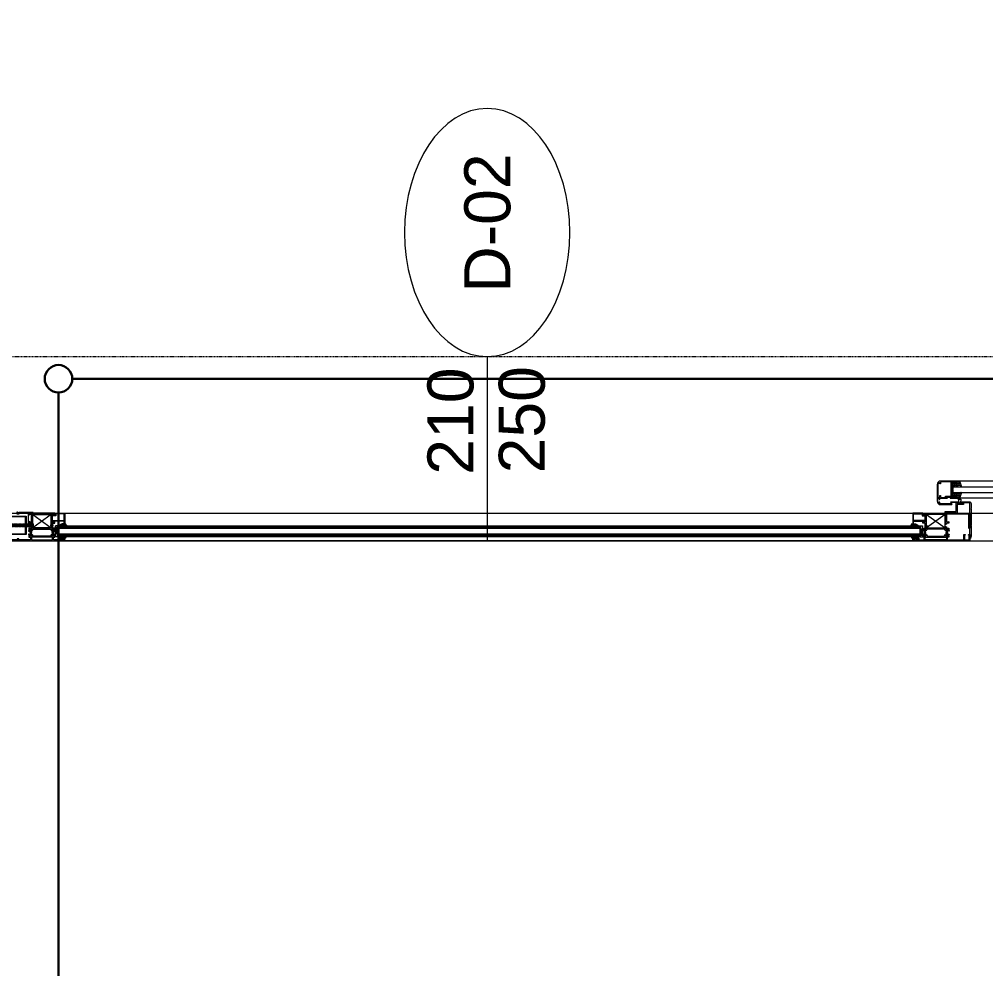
# Model space of a CAD drawing. Extents: x -1439 to 23780, y -1362 to 4476.
# Drawn here: x 20501 to 20710.9, y 2272 to 2478.3 of the extents above; entities that cross this region are included whole.
import ezdxf
from ezdxf.enums import TextEntityAlignment as Align

# ---------------------------------------------------------------- set-up
doc = ezdxf.new("R2010")
doc.units = 0
doc.header["$MEASUREMENT"] = 0
doc.linetypes.add('Audi$0$DASHDOT2', pattern=[0.5, 0.25, -0.125, 0, -0.125])
doc.linetypes.add('Audi$0$HIDDEN', pattern=[0.375, 0.25, -0.125])
doc.layers.get('0').update_dxf_attribs({"color": 9, "lineweight": 9})
for name, color, linetype, lineweight in [('Audi$0$06C', 8, 'Continuous', 9), ('Audi$0$06D', 8, 'Continuous', 9), ('Audi$0$09', 8, 'Continuous', 9), ('Audi$0$10', 8, 'Continuous', 9), ('Audi$0$15', 8, 'Continuous', 9), ('Audi$0$22', 8, 'Continuous', 9), ('Audi$0$24', 8, 'Audi$0$DASHDOT2', 9), ('Audi$0$35', 8, 'Continuous', 9), ('Audi$0$KHZEP1$0$ESTUDIO', 8, 'Continuous', 9), ('E-KABLO', 7, 'Continuous', 30)]:
    doc.layers.add(name, color=color, linetype=linetype, lineweight=lineweight)
doc.styles.add('Audi$0$Arial', font='arial.ttf', dxfattribs={"height": 2.5})
pattern_1 = [(45, (20117.5665, 3204.57202), (-0.01767766953, 0.05303300859), [0, -0.05])]
pattern_2 = [(45, (-20803.0235, -2385.420697), (-0.01767766953, 0.05303300859), [0, -0.05])]

# ---------------------------------------------------------------- blocks, each defined once
blk = doc.blocks.new('Audi$0$0_doorno')
blk.add_lwpolyline([(4.5, 0), (12.5, 0)])
blk.add_ellipse((-0.891, 0), major_axis=(-5.391, 0), ratio=0.666667)
at = {"style": 'Audi$0$Arial'}
blk.add_attdef('YUKSEKLIK', text='', height=2, dxfattribs=at).set_placement((5, 12.3), align=Align.TOP_LEFT)
blk.add_attdef('KAPINO', text='', height=2, dxfattribs=at).set_placement((0, 0), align=Align.MIDDLE)
blk.add_attdef('GENISLIK', text='', height=2, dxfattribs=at).set_placement((5, -3.789), align=Align.BOTTOM_LEFT)
blk = doc.blocks.new('Audi$0$KAPI KODLARI ÇATI KATI')
at = {"layer": 'Audi$0$22'}
ref = blk.add_blockref('Audi$0$0_doorno', (20602.65, 2427.5), dxfattribs=dict(at, xscale=-5, yscale=5, zscale=5, rotation=90))
ref.add_attrib('KAPINO', 'D-02', dxfattribs={"layer": '0', "height": 10, "rotation": 90, "style": 'Audi$0$Arial'}).set_placement((20602.66, 2434.01), align=Align.MIDDLE)
ref.add_attrib('GENISLIK', '210', dxfattribs={"layer": '0', "height": 10, "rotation": 90, "style": 'Audi$0$Arial'}).set_placement((20602.65, 2379.33), align=Align.BOTTOM_LEFT)
ref.add_attrib('YUKSEKLIK', '250', dxfattribs={"layer": '0', "height": 10, "rotation": 90, "style": 'Audi$0$Arial'}).set_placement((20605.15, 2379.63), align=Align.TOP_LEFT)
blk = doc.blocks.new('Audi$0$P-AKS_AUDI')
at = {"layer": 'Audi$0$24'}
blk.add_lwpolyline([(-3840, -380), (360, -380)], dxfattribs=at)
blk = doc.blocks.new('Audi$0$KHZEP1', base_point=(541, 362.5))
for p, q in [((341.3, 344.2), (340.2, 337.9)), ((340.2, 337.9), (344.3, 337.9)), ((344.3, 337.9), (343.4, 344.2))]:
    blk.add_line(p, q)
at = {"linetype": 'Continuous', "flags": 128}
blk.add_lwpolyline([(344.3, 344), (344.3, 342.5), (358.8, 342.5, 0.414214), (361.8, 345.5), (361.8, 354.5), (361.3, 355), (361.8, 355.5), (361.8, 384), (361.3, 384.5), (361.8, 385), (361.8, 402.5), (360.9, 405.7, 0.344151), (360, 406.5), (359.8, 406.5), (359.8, 345.5, -0.414214), (358.8, 344.5), (348.8, 344.5), (348.8, 346.5, 0.414214), (347.8, 347.5), (337.8, 347.5), (337.8, 362.5), (335.8, 362.5), (335.8, 361.5), (318.8, 361.5), (318.8, 362.5), (316.8, 362.5), (316.8, 359.5), (321.3, 359.5), (321.8, 360), (322.3, 359.5), (335.8, 359.5), (335.8, 344), (326.8, 344), (326.8, 342.5), (340.3, 342.5), (340.3, 344), (337.8, 344), (337.8, 345.3), (346.8, 345.3), (346.8, 344)], format="xyb", close=True, dxfattribs=at)
blk.add_lwpolyline([(339, 345.3), (339, 344.2), (345.5, 344.2), (345.5, 345.3)], close=True)
at = {"layer": 'Audi$0$KHZEP1$0$ESTUDIO'}
blk.add_point((541, 362.5), dxfattribs=at)
blk = doc.blocks.new('Audi$0$p-fk-01')
at = {"layer": 'Audi$0$10'}
for points in [[(-202.12, -12.25), (-202.12, -12.5), (-206.37, -12.5, -0.414214), (-207.12, -11.75), (-207.12, -10.69), (-207.06, -10.62), (-207.12, -10.56), (-207.12, -9.31), (-207.06, -9.25), (-207.12, -9.19), (-207.12, -8.12, -0.414214), (-206.37, -7.37), (-203.97, -7.37, -1), (-203.97, -7.56), (-206.37, -7.56, 0.085164), (-206.56, -7.59), (-206.56, -7.87, -1), (-206.69, -7.87), (-206.69, -7.72, 0.63755), (-206.74, -7.69, 0.221337), (-206.94, -8.12), (-206.94, -8.62, 1), (-206.69, -8.62), (-206.69, -8.56, -1), (-206.56, -8.56), (-206.56, -8.62, 0.414214), (-206.44, -8.75), (-204.94, -8.75, -1), (-204.94, -8.87), (-205.06, -8.87, 1), (-205.06, -9), (-204.63, -9), (-204.59, -9.04), (-204.56, -9), (-204.12, -9, 1), (-204.12, -8.87), (-204.25, -8.87, -1), (-204.25, -8.75), (-202.12, -8.75), (-202.12, -9, -0.414214), (-202.25, -9.12), (-202.37, -9.12), (-202.37, -9, 0.414214), (-202.44, -8.94), (-203, -8.94), (-203, -9, -0.414214), (-203.12, -9.12), (-203.25, -9.12), (-203.25, -9, 0.414214), (-203.31, -8.94), (-203.81, -8.94, 0.414214), (-203.87, -9), (-203.87, -12.25, 0.414214), (-203.81, -12.31), (-203.31, -12.31, 0.414214), (-203.25, -12.25), (-203.25, -12.12), (-203.12, -12.12, -0.414214), (-203, -12.25), (-203, -12.31), (-202.44, -12.31, 0.414214), (-202.37, -12.25), (-202.37, -12.12), (-202.25, -12.12, -0.414214)], [(-206.78, -12.14, -0.196262), (-206.94, -11.75), (-206.94, -9.06, -0.414214), (-206.81, -8.94), (-206.69, -8.94, -0.414214), (-206.56, -9.06), (-206.56, -9.37), (-206.37, -9.37), (-206.37, -9.06, -0.414214), (-206.25, -8.94), (-205.37, -8.94, -0.414214), (-205.31, -9), (-205.31, -9.12, 0.414214), (-205.25, -9.19), (-204.19, -9.19, -0.414214), (-204.06, -9.31), (-204.06, -12.19, -0.414214), (-204.19, -12.31), (-206.25, -12.31, -0.414214), (-206.37, -12.19), (-206.37, -11.87), (-206.56, -11.87), (-206.56, -12.06, -0.671875)], [(-202.29, -12.37, -0.414214), (-202.31, -12.35), (-202.31, -12.25), (-202.44, -12.25), (-202.44, -12.37), (-202.75, -12.25), (-203.5, -12.25), (-203.81, -11.94), (-203.81, -11.75), (-203.87, -11.69), (-203.81, -11.62), (-203.81, -11.56), (-203.87, -11.5), (-203.81, -11.44), (-203.81, -11.37), (-203.87, -11.31), (-203.81, -11.25), (-203.81, -11.19), (-203.87, -11.12), (-203.81, -11.06), (-203.81, -10.79, -0.377964), (-203.81, -10.46), (-203.81, -9.94), (-203.87, -9.87), (-203.81, -9.81), (-203.81, -9.31), (-203.5, -9), (-202.75, -9), (-202.44, -8.87), (-202.44, -9), (-202.31, -9), (-202.31, -8.9, -0.414214), (-202.29, -8.87), (-202.26, -8.87, -0.339454), (-202.08, -9.01), (-201.81, -9.89, -1), (-201.98, -9.94), (-201.99, -9.89, 0.330788), (-202.35, -9.62), (-202.56, -9.62), (-202.8, -9.86, -1), (-202.87, -9.78), (-202.72, -9.62), (-203.06, -9.62), (-203.3, -9.86, -1), (-203.37, -9.78), (-203.22, -9.62), (-203.62, -9.62), (-203.62, -10.46, 0.377964), (-203.62, -10.79), (-203.62, -11.62), (-203.22, -11.62), (-203.37, -11.47, -1), (-203.3, -11.39), (-203.06, -11.62), (-202.72, -11.62), (-202.87, -11.47, -1), (-202.8, -11.39), (-202.56, -11.62), (-202.35, -11.62, 0.330788), (-201.99, -11.36), (-201.98, -11.31, -1), (-201.81, -11.36), (-202.08, -12.24, -0.339454), (-202.26, -12.37)]]:
    blk.add_lwpolyline(points, format="xyb", close=True, dxfattribs=at)
for points in [[(-203.56, -9.31), (-203.56, -9.44), (-203.19, -9.44), (-203.19, -9.19), (-203.44, -9.19)], [(-203.03, -9.44), (-202.66, -9.44), (-202.66, -9.19), (-203.03, -9.19)], [(-202.5, -9.44), (-202.12, -9.44), (-202.19, -9.19), (-202.5, -9.19)], [(-203.44, -12.06), (-203.56, -11.94), (-203.56, -11.81), (-203.19, -11.81), (-203.19, -12.06)], [(-202.66, -11.81), (-203.03, -11.81), (-203.03, -12.06), (-202.66, -12.06)], [(-202.12, -11.81), (-202.5, -11.81), (-202.5, -12.06), (-202.19, -12.06)]]:
    blk.add_lwpolyline(points, close=True, dxfattribs=at)
at = {"layer": 'Audi$0$15'}
for p, q in [((-203.48, -9.98), (-103.62, -9.98)), ((-105, -8.75), (-202.12, -8.75)), ((-203.48, -11.23), (-103.62, -11.23)), ((-105, -12.5), (-202.12, -12.5))]:
    blk.add_line(p, q, dxfattribs=at)
at = {"layer": 'Audi$0$10', "xscale": 0.125, "yscale": 0.125, "zscale": 0.125}
blk.add_blockref('Audi$0$KHZEP1', (-177.34, -5.5), dxfattribs=at)
blk = doc.blocks.new('Audi$0$p-civi')
at = {"linetype": 'Audi$0$HIDDEN'}
for p, q in [((0.06, 0.6), (0, 0.52)), ((13.11, 0.52), (0, 0.52)), ((0, 0.52), (0, -0.52)), ((0.06, 0.6), (12.97, 0.6)), ((0.06, 0.6), (0.06, -0.6)), ((12.97, 0.6), (13.11, 0.52)), ((13.11, -0.52), (0, -0.52)), ((0.06, -0.6), (0, -0.52)), ((12.97, -0.6), (0.06, -0.6)), ((12.97, -0.6), (13.11, -0.52))]:
    blk.add_line(p, q, dxfattribs=at)
for p, q in [((0.06, -0.38), (0.19, 0.6)), ((0.23, -0.6), (0.39, 0.6)), ((0.43, -0.6), (0.59, 0.6)), ((0.64, -0.6), (0.8, 0.6)), ((0.84, -0.6), (1, 0.6)), ((1.04, -0.6), (1.2, 0.6)), ((1.24, -0.6), (1.4, 0.6)), ((1.44, -0.6), (1.6, 0.6)), ((1.64, -0.6), (1.8, 0.6)), ((1.85, -0.6), (2.01, 0.6)), ((2.05, -0.6), (2.21, 0.6)), ((2.25, -0.6), (2.41, 0.6)), ((2.45, -0.6), (2.61, 0.6)), ((2.65, -0.6), (2.81, 0.6)), ((2.88, -0.6), (3.04, 0.6)), ((3.08, -0.6), (3.24, 0.6)), ((3.29, -0.6), (3.45, 0.6)), ((3.49, -0.6), (3.65, 0.6)), ((3.69, -0.6), (3.85, 0.6)), ((3.89, -0.6), (4.05, 0.6)), ((4.09, -0.6), (4.25, 0.6)), ((4.3, -0.6), (4.46, 0.6)), ((4.5, -0.6), (4.66, 0.6)), ((4.7, -0.6), (4.86, 0.6)), ((4.93, -0.6), (5.09, 0.6)), ((5.13, -0.6), (5.29, 0.6)), ((5.3, -0.6), (5.46, 0.6)), ((5.51, -0.6), (5.67, 0.6)), ((5.71, -0.6), (5.87, 0.6)), ((5.91, -0.6), (6.07, 0.6)), ((6.11, -0.6), (6.27, 0.6)), ((6.31, -0.6), (6.47, 0.6)), ((6.51, -0.6), (6.68, 0.6)), ((6.72, -0.6), (6.88, 0.6)), ((6.92, -0.6), (7.08, 0.6)), ((7.12, -0.6), (7.28, 0.6)), ((7.32, -0.6), (7.48, 0.6)), ((7.52, -0.6), (7.68, 0.6)), ((7.76, -0.6), (7.92, 0.6)), ((7.96, -0.6), (8.12, 0.6)), ((8.16, -0.6), (8.32, 0.6)), ((8.39, -0.6), (8.55, 0.6)), ((8.59, -0.6), (8.75, 0.6)), ((8.79, -0.6), (8.95, 0.6)), ((8.99, -0.6), (9.15, 0.6)), ((9.19, -0.6), (9.35, 0.6)), ((9.39, -0.6), (9.55, 0.6)), ((9.59, -0.6), (9.75, 0.6)), ((9.79, -0.6), (9.95, 0.6)), ((9.99, -0.6), (10.15, 0.6)), ((10.2, -0.6), (10.36, 0.6)), ((10.4, -0.6), (10.56, 0.6)), ((10.6, -0.6), (10.76, 0.6)), ((10.8, -0.6), (10.96, 0.6)), ((11, -0.6), (11.16, 0.6)), ((11.2, -0.6), (11.36, 0.6)), ((11.4, -0.6), (11.56, 0.6)), ((11.63, -0.6), (11.79, 0.6)), ((11.83, -0.6), (11.99, 0.6)), ((12.01, -0.6), (12.17, 0.6)), ((12.21, -0.6), (12.37, 0.6)), ((12.41, -0.6), (12.57, 0.6)), ((12.61, -0.6), (12.77, 0.6)), ((12.81, -0.6), (12.97, 0.6)), ((12.97, 0.6), (13.11, 0.52)), ((13.11, 0.52), (12.97, 0.6)), ((13.11, 0.52), (13.21, 0.52)), ((13.62, 0.89), (13.21, 0.52)), ((13.21, -0.52), (13.21, 0.52)), ((13.62, 0.88), (13.62, -0.89)), ((13.62, 0.88), (13.62, 0.88)), ((13.7, 0.64), (13.7, -0.79)), ((13.11, -0.52), (13.21, -0.52)), ((13.62, -0.89), (13.21, -0.52)), ((13.62, -0.89), (13.68, -0.89))]:
    blk.add_line(p, q)
blk = doc.blocks.new('*X414')
for p, q in [((1, 6.3), (1.3, 6.6)), ((3.8, 3.3), (1.2, 5.9)), ((1.6, 5.1), (2.3, 5.9)), ((2.2, 4), (3.3, 5)), ((2.9, 2.9), (4.9, 4.9)), ((3.7, 1.9), (3.8, 2)), ((5.3, 3.5), (3.9, 4.9)), ((4.8, 5.8), (4.1, 6.6)), ((4.2, 5.9), (4.8, 6.6)), ((5.3, 3.5), (6.7, 4.9)), ((5.7, 5.7), (6.5, 6.5)), ((8.4, 2.2), (5.7, 4.9)), ((6.8, 5.6), (5.9, 6.5)), ((7.8, 1), (6.5, 2.3)), ((6.7, 1.4), (10.4, 5.1)), ((6.8, 3.3), (8.4, 4.9)), ((7.2, 0.1), (7.8, 0.7)), ((7.3, 5.5), (8.2, 6.4)), ((9.5, 2.9), (7.5, 4.9)), ((8.8, 5.3), (7.7, 6.4)), ((8.8, 5.3), (9.6, 6)), ((11.4, 2.8), (9.1, 5.1)), ((10.1, 3), (12, 4.9)), ((14.1, 1.8), (11, 4.9)), ((11.8, 5.9), (11.1, 6.6)), ((11.3, 6), (11.9, 6.6)), ((11.5, 2.7), (13.7, 4.9)), ((12.4, 1.8), (13.8, 3.2)), ((13.6, 0.6), (12.6, 1.6)), ((12.8, 5.8), (13.6, 6.5)), ((14.2, 3.5), (12.8, 4.9)), ((12.8, 0.5), (14, 1.6)), ((13.8, 5.7), (12.9, 6.6)), ((14.1, 3.5), (16.5, 5.9)), ((14.4, 5.6), (15.3, 6.5)), ((15.8, 3.6), (14.5, 4.9)), ((16.7, 4.5), (14.7, 6.5)), ((16.1, 3.7), (16.6, 4.2))]:
    blk.add_line(p, q)
blk = doc.blocks.new('*X413')
for p, q in [((0.6, 14.7), (1.1, 15.2)), ((4.5, 11.4), (0.8, 15.2)), ((1.3, 0.4), (0.9, 0.9)), ((1, 13.3), (2.1, 14.5)), ((3.3, 10.8), (1, 13.1)), ((1, 1), (3.1, 3.1)), ((1.1, 8.1), (1.6, 8.6)), ((1.3, 11.9), (3.2, 13.8)), ((2, 1.5), (1.5, 2.1)), ((1.6, 10.4), (4.2, 13)), ((4.5, 7.9), (1.6, 10.8)), ((1.9, 8.9), (3.3, 10.4)), ((1.9, 7.2), (3.6, 8.9)), ((4.5, 6.1), (1.9, 8.7)), ((2.7, 2.6), (2, 3.3)), ((4, 4.8), (2.5, 6.4)), ((2.5, 4.3), (4.6, 6.3)), ((2.6, 6.1), (4.4, 8)), ((3.4, 3.6), (2.6, 4.5)), ((4.3, 11.4), (5.2, 12.2))]:
    blk.add_line(p, q)
blk = doc.blocks.new('Audi$0$p-ısı yalıtımlı doğrama')
at = {"layer": 'Audi$0$10'}
h = blk.add_hatch(dxfattribs=at)
h.set_pattern_fill('ANSI37', color=256, scale=0.64, angle=189, style=0)
h.set_pattern_definition([(54, (727.92843, -232.15538), (-0.0647213595, 0.04702282), []), (144, (727.92843, -232.15538), (-0.04702282, -0.0647213595), [])])
edge = h.paths.add_edge_path()
edge.add_line((3.83, 3.13), (3.83, 3.68))
edge.add_arc((4.08, 3.72), 0.246, 189.0242, 309.6487)
edge.add_line((4.23, 3.53), (4.23, 3.13))
edge.add_line((4.23, 3.13), (3.83, 3.13))
h = blk.add_hatch(dxfattribs=at)
h.set_pattern_fill('ANSI31', color=256, scale=0.75, style=0)
h.set_pattern_definition([(45, (20502.96908, 3213.66619), (-0.06629126074, 0.06629126074), [])])
h.paths.add_polyline_path([(14.21, 3.53), (14.21, 3.14), (14.2, 3.14), (14.19, 3.13), (14.19, 2.98), (13.97, 2.98, -0.414214), (13.91, 3.04), (13.91, 3.1), (14.06, 3.1), (14.06, 3.35), (13.06, 3.35), (13.06, 3.1), (13.21, 3.1), (13.21, 3.04, -0.414214), (13.15, 2.98), (12.91, 2.98), (12.91, 3.33), (11.71, 3.33), (11.71, 2.73), (12.01, 2.73), (12.01, 2.38), (11.98, 2.33), (12.1, 2.21, -0.198912), (12.1, 2.2), (12.1, 2.15, -0.414214), (12.08, 2.13), (11.95, 2.13, -0.198912), (11.94, 2.13), (11.86, 2.21), (11.82, 2.21, -0.198912), (11.81, 2.21), (11.76, 2.26), (11.76, 2.28), (11.86, 2.38), (11.86, 2.48), (11.87, 2.48, 1), (11.87, 2.53), (11.28, 2.53), (11.42, 2.28), (11.42, 2.26), (11.4, 2.22, -0.267949), (11.38, 2.21), (11.33, 2.21), (11.32, 2.21), (11, 2.53), (9.24, 2.53), (7.4, 2.53), (7.09, 2.21), (7.07, 2.21), (7.02, 2.21, -0.267949), (7, 2.22), (6.99, 2.25), (6.99, 2.28), (7.13, 2.53), (6.54, 2.53, 1), (6.54, 2.48), (6.54, 2.48), (6.54, 2.38), (6.64, 2.28), (6.64, 2.26), (6.6, 2.21, -0.198912), (6.58, 2.21), (6.54, 2.21), (6.47, 2.13, -0.198912), (6.45, 2.13), (6.32, 2.13, -0.414214), (6.3, 2.15), (6.3, 2.2, -0.198912), (6.31, 2.21), (6.42, 2.33), (6.39, 2.38), (6.39, 2.73), (6.71, 2.73), (6.71, 3.33), (6.42, 3.33), (6.42, 3.53), (8.84, 3.53), (9.24, 3.53)], flags=17)
h.paths.add_polyline_path([(14.21, 3.53), (14.21, 2.98), (13.97, 2.98, -0.414214), (13.91, 3.04), (13.91, 3.1), (14.06, 3.1), (14.06, 3.35), (13.06, 3.35), (13.06, 3.1), (13.21, 3.1), (13.21, 3.04, -0.414214), (13.15, 2.98), (12.91, 2.98), (12.91, 3.33), (11.71, 3.33), (11.71, 2.73), (12.01, 2.73), (12.01, 2.38), (11.98, 2.33), (12.1, 2.21, -0.198912), (12.1, 2.2), (12.1, 2.15, -0.414214), (12.08, 2.13), (11.95, 2.13, -0.198912), (11.94, 2.13), (11.86, 2.21), (11.82, 2.21, -0.198912), (11.81, 2.21), (11.76, 2.26), (11.76, 2.28), (11.86, 2.38), (11.86, 2.48), (11.87, 2.48, 1), (11.87, 2.53), (11.28, 2.53), (11.42, 2.28), (11.42, 2.26), (11.4, 2.22, -0.267949), (11.38, 2.21), (11.33, 2.21), (11.32, 2.21), (11, 2.53), (9.24, 2.53), (7.4, 2.53), (7.09, 2.21), (7.07, 2.21), (7.02, 2.21, -0.267949), (7, 2.22), (6.98, 2.26), (6.98, 2.28), (7.13, 2.53), (6.54, 2.53, 1), (6.54, 2.48), (6.54, 2.48), (6.54, 2.38), (6.64, 2.28), (6.64, 2.26), (6.6, 2.21, -0.198912), (6.58, 2.21), (6.54, 2.21), (6.47, 2.13, -0.198912), (6.45, 2.13), (6.32, 2.13, -0.414214), (6.3, 2.15), (6.3, 2.2, -0.198912), (6.31, 2.21), (6.42, 2.33), (6.39, 2.38), (6.39, 2.73), (6.71, 2.73), (6.71, 3.33), (6.42, 3.33), (6.42, 3.53), (8.84, 3.53), (9.24, 3.53)], flags=17)
h = blk.add_hatch(dxfattribs=at)
h.set_pattern_fill('DOTS', color=256, scale=0.8, angle=45, style=0)
h.set_pattern_definition(pattern_1)
h.paths.add_polyline_path([(6.69, 2.36), (6.59, 2.53), (7.09, 2.53), (6.99, 2.36), (6.99, 1.78), (6.99, 1.2), (7.09, 1.03), (6.59, 1.03), (6.69, 1.2), (6.69, 1.78)])
h = blk.add_hatch(dxfattribs=at)
h.set_pattern_fill('DOTS', color=256, scale=0.8, angle=45, style=0)
h.set_pattern_definition(pattern_1)
h.paths.add_polyline_path([(11.45, 1.77), (11.45, 2.35), (11.35, 2.52), (11.85, 2.52), (11.75, 2.35), (11.75, 1.77), (11.75, 1.19), (11.85, 1.03), (11.35, 1.03), (11.45, 1.19)])
h = blk.add_hatch(dxfattribs=at)
h.set_pattern_fill('ANSI37', color=256, scale=0.64, angle=189, style=0)
h.set_pattern_definition([(306, (727.91843, 233.08852), (-0.0647213595, -0.04702282), []), (216, (727.91843, 233.08852), (-0.04702282, 0.0647213595), [])])
edge = h.paths.add_edge_path()
edge.add_line((3.83, -2.27), (3.83, -2.74))
edge.add_arc((4.12, -2.9), 0.325, 431.054, 511.2399, ccw=False)
edge.add_line((4.22, -2.59), (4.22, -2.27))
edge.add_line((4.22, -2.27), (3.83, -2.27))
for p, q in [((6.59, 2.53), (6.69, 2.36)), ((7.09, 2.53), (6.59, 2.53)), ((6.69, 1.78), (6.69, 2.36)), ((7.09, 2.53), (6.99, 2.36)), ((6.99, 2.36), (6.99, 1.78)), ((11.35, 2.52), (11.45, 2.35)), ((11.85, 2.52), (11.35, 2.52)), ((11.45, 1.77), (11.45, 2.35)), ((11.85, 2.52), (11.75, 2.35)), ((11.75, 2.35), (11.75, 1.77)), ((12.15, 2.67), (12.65, 0.27)), ((12.15, 0.27), (12.65, 2.67)), ((12.15, 2.67), (12.15, 0.27)), ((12.65, 2.67), (12.15, 2.67)), ((12.65, 2.67), (12.65, 0.27)), ((13.03, 2.82), (13.04, 2.84)), ((13.03, 2.8), (13.03, 2.82)), ((13.05, 2.78), (13.03, 2.8)), ((13.04, 2.84), (13.06, 2.84)), ((13.43, 2.74), (13.05, 2.78)), ((13.21, 2.98), (13.06, 2.98)), ((13.06, 2.84), (13.52, 2.84)), ((13.16, 3.1), (13.26, 3.33)), ((13.21, 3.1), (13.16, 3.1)), ((13.21, 3.1), (13.21, 2.98)), ((13.26, 3.33), (13.28, 3.34)), ((13.28, 3.34), (13.29, 3.34)), ((13.29, 3.34), (13.31, 3.32)), ((13.47, 2.73), (13.43, 2.74)), ((13.52, 2.84), (13.54, 2.83)), ((13.54, 2.83), (13.55, 2.82)), ((13.55, 2.82), (13.57, 2.8)), ((13.57, 2.8), (13.58, 2.78)), ((13.58, 2.78), (13.59, 2.75)), ((13.59, 2.75), (13.61, 2.74)), ((13.61, 2.74), (13.64, 2.72)), ((13.68, 2.83), (13.69, 2.84)), ((13.69, 2.81), (13.68, 2.83)), ((13.69, 2.84), (14.25, 2.84)), ((13.72, 2.79), (13.69, 2.81)), ((14.12, 2.75), (13.72, 2.79)), ((13.83, 3.33), (13.81, 3.32)), ((13.85, 3.34), (13.83, 3.33)), ((13.87, 3.33), (13.85, 3.34)), ((13.94, 3.1), (13.87, 3.33)), ((13.89, 3.1), (13.94, 3.1)), ((13.89, 3.1), (13.89, 2.98)), ((13.89, 2.98), (14.19, 2.98)), ((14.16, 2.74), (14.12, 2.75)), ((14.19, 2.73), (14.16, 2.74)), ((14.19, 3.13), (14.2, 3.14)), ((14.19, 2.98), (14.19, 3.13)), ((14.2, 3.14), (14.22, 3.14)), ((14.22, 3.14), (14.24, 3.12)), ((14.24, 3.12), (14.5, 2.69)), ((14.25, 2.84), (14.42, 2.69)), ((6.59, 1.03), (6.69, 1.2)), ((7.09, 1.03), (6.59, 1.03)), ((6.69, 1.78), (6.69, 1.2)), ((6.99, 1.2), (6.99, 1.78)), ((7.09, 1.03), (6.99, 1.2)), ((11.22, 0.73), (7.22, 0.73)), ((11.22, -2.15), (7.22, 0.73)), ((7.22, -2.15), (11.22, 0.73)), ((7.22, 0.73), (7.22, -2.15)), ((11.72, 0.22), (11.03, 0.22)), ((11.22, 0.73), (11.22, -2.15)), ((11.32, -2.27), (11.32, 0.52)), ((11.52, 0.47), (11.32, 0.47)), ((11.35, 1.02), (11.45, 1.19)), ((11.85, 1.02), (11.35, 1.02)), ((11.45, 1.77), (11.45, 1.19)), ((11.52, -0.23), (11.52, 0.67)), ((11.75, 1.19), (11.75, 1.77)), ((11.85, 1.02), (11.75, 1.19)), ((12.65, 0.27), (12.15, 0.27)), ((11.52, -0.03), (11.32, -0.03)), ((7.22, -2.15), (11.22, -2.15))]:
    blk.add_line(p, q, dxfattribs=at)
for points in [[(1.07, 2.2), (0.83, 2.2), (0.83, 3.53), (6.22, 3.53), (8.86, 3.53), (9.26, 3.53), (14.23, 3.53), (14.23, 2.98), (13.99, 2.98, -0.414214), (13.93, 3.04), (13.93, 3.1), (14.08, 3.1), (14.08, 3.35), (13.08, 3.35), (13.08, 3.1), (13.23, 3.1), (13.23, 3.04, -0.414214), (13.17, 2.98), (12.93, 2.98), (12.93, 3.33), (11.73, 3.33), (11.73, 2.73), (12.03, 2.73), (12.03, 2.38), (12, 2.33), (12.12, 2.21, -0.198912), (12.12, 2.2), (12.12, 2.15, -0.414214), (12.1, 2.13), (11.97, 2.13, -0.198912), (11.96, 2.13), (11.88, 2.21), (11.84, 2.21, -0.198912), (11.83, 2.21), (11.78, 2.26), (11.78, 2.28), (11.88, 2.38), (11.88, 2.48), (11.89, 2.48, 1), (11.89, 2.53), (11.3, 2.53), (11.44, 2.28), (11.44, 2.26), (11.42, 2.22, -0.267949), (11.4, 2.21), (11.35, 2.21), (11.34, 2.21), (11.02, 2.53), (9.26, 2.53), (7.42, 2.53), (7.11, 2.21), (7.09, 2.21), (7.04, 2.21, -0.267949), (7.03, 2.22), (7, 2.26), (7, 2.28), (7.15, 2.53), (6.56, 2.53, 1), (6.56, 2.48), (6.56, 2.48), (6.56, 2.38), (6.66, 2.28), (6.66, 2.26), (6.62, 2.21, -0.198912), (6.6, 2.21), (6.56, 2.21), (6.49, 2.13, -0.198912), (6.47, 2.13), (6.34, 2.13, -0.414214), (6.32, 2.15), (6.32, 2.2, -0.198912), (6.33, 2.21), (6.44, 2.33), (6.41, 2.38), (6.41, 2.73), (6.73, 2.73), (6.73, 3.33), (6.22, 3.33), (2.13, 3.33), (2.13, 2.2), (1.89, 2.2, -0.414214), (1.83, 2.26), (1.83, 2.32), (1.98, 2.32), (1.98, 3.35), (0.98, 3.35), (0.98, 2.32), (1.13, 2.32), (1.13, 2.26)], [(1.83, 2.2), (1.83, 2.2, 4.557572), (1.83, 2.2), (1.83, -1.8, 6.895317), (1.83, -1.8), (1.83, -1.8), (5.83, -1.8), (5.83, 2.2), (1.83, 2.2)], [(1.98, 2.05), (5.68, 2.05), (5.68, -1.65), (1.98, -1.65), (1.98, 2.05, -4.556435), (1.98, 2.05)], [(11.52, -0.79, 0.414214), (11.57, -0.84), (14.07, -0.84), (14.07, -2.33), (12.22, -2.33), (12.22, -1.91), (11.6, -1.91, 0.414214), (11.55, -1.96), (11.55, -2.01), (11.75, -2.15), (11.8, -2.06), (12.07, -2.06), (12.07, -2.32), (12.02, -2.32), (12.02, -2.47), (14.22, -2.47), (14.22, -0.02), (14.07, -0.02), (14.07, -0.68), (11.8, -0.68), (11.8, -0.58), (11.52, -0.76)]]:
    blk.add_lwpolyline(points, format="xyb", close=True, dxfattribs=at)
for points in [[(4.23, 3.53), (4.23, 3.13), (3.83, 3.13), (3.83, 3.68, 0.580989), (4.23, 3.53)], [(6.92, 0.52), (6.92, 0.83), (6.42, 0.83), (6.42, 1.17), (6.45, 1.23), (6.34, 1.34, -0.198912), (6.33, 1.35), (6.33, 1.41, -0.414214), (6.35, 1.43), (6.48, 1.43, -0.198912), (6.5, 1.42), (6.57, 1.35), (6.61, 1.35, -0.198912), (6.63, 1.34), (6.67, 1.3), (6.67, 1.28), (6.57, 1.18), (6.57, 1.08), (6.57, 1.08, 1), (6.57, 1.03), (7.15, 1.03), (7, 1.28), (7, 1.3), (7.03, 1.34, -0.267949), (7.04, 1.35), (7.09, 1.35), (7.11, 1.34), (7.42, 1.03), (11.02, 1.03), (11.34, 1.34), (11.35, 1.35), (11.4, 1.35, -0.267949), (11.42, 1.34), (11.44, 1.3), (11.44, 1.28), (11.3, 1.03), (11.88, 1.03, 1), (11.88, 1.08), (11.87, 1.08), (11.87, 1.18), (11.77, 1.28), (11.77, 1.3), (11.82, 1.34, -0.198912), (11.83, 1.35), (11.87, 1.35), (11.95, 1.42, -0.198912), (11.96, 1.43), (12.09, 1.43, -0.414214), (12.11, 1.41), (12.11, 1.35, -0.198912), (12.11, 1.34), (11.99, 1.23), (12.02, 1.17), (12.02, 0.83), (11.52, 0.83), (11.52, -0.27), (12.02, -0.27), (12.02, -0.6), (11.82, -0.67), (11.83, -0.67), (11.82, -0.67), (11.82, -0.47), (11.52, -0.47), (11.52, -2.27), (11.82, -2.27), (11.82, -2.07), (12.02, -2.15), (12.02, -2.47), (6.42, -2.47), (6.42, -2.15), (6.62, -2.07), (6.62, -2.27), (6.92, -2.27), (6.92, -0.47), (6.62, -0.47), (6.62, -0.67), (6.42, -0.6), (6.42, -0.27), (6.92, -0.27), (6.92, -0.08)], [(4.22, -2.59), (4.22, -2.27), (3.83, -2.27), (3.83, -2.74, -0.364889), (4.22, -2.59)]]:
    blk.add_lwpolyline(points, format="xyb", dxfattribs=at)
for points in [[(8.86, 2.73), (6.93, 2.73), (6.93, 3.33), (8.86, 3.33), (9.26, 3.33), (11.53, 3.33), (11.53, 2.73), (9.26, 2.73)], [(13.88, -0.14), (13.78, -0.16), (13.62, -0.12), (13.46, -0.04), (13.13, 0.18), (13.09, 0.22), (13.11, 0.24), (13.13, 0.24), (13.54, 0.05), (13.64, 0.04), (13.76, 0.07), (13.81, 0.12), (13.86, 0.15), (13.9, 0.2), (13.94, 0.23), (13.99, 0.25), (14.01, 0.23), (13.99, 0.2), (13.96, 0.17), (13.95, 0.14), (13.96, 0.12), (14.07, 0.14), (14.21, 0.16), (14.35, 0.2), (14.51, 0.23), (14.56, 0.25), (14.59, 0.25), (14.61, 0.23), (14.61, 0.2), (14.59, 0.16), (14.29, -0.24), (14.23, -0.24), (14.23, -0.02), (14.01, -0.02), (13.91, -0.11), (13.9, -0.12)], [(7.34, -2.59), (7.34, -2.47), (7.34, -2.59), (4.22, -2.59), (4.22, -2.47), (6.22, -2.47), (6.22, -0.09), (6.34, -0.09), (6.34, -2.47), (7.34, -2.47)]]:
    blk.add_lwpolyline(points, close=True, dxfattribs=at)
for points in [[(7.12, 0.46), (6.92, 0.52)], [(11.32, 0.52), (11.32, 0.83), (7.12, 0.83), (7.12, 0.46)], [(6.92, -0.08), (7.12, -0.02)], [(7.12, -0.02), (7.12, -2.27), (8.87, -2.27), (11.32, -2.27)]]:
    blk.add_lwpolyline(points, dxfattribs=at)
for centre, radius, start, end in [((13.06, 2.83), 0.15, 90, 270), ((13.56, 3.28), 0.253, 171.4886, 8.5114)]:
    blk.add_arc(centre, radius, start, end, dxfattribs=at)
at = {"layer": 'Audi$0$10', "extrusion": (0, 0, -1), "xscale": -0.1, "yscale": 0.1, "zscale": -0.1}
for name, p, rotation in [('*X414', (-14.59, 3.33), 180), ('*X413', (-13.09, 0.31), 90)]:
    blk.add_blockref(name, p, dxfattribs=dict(at, rotation=rotation))
at = {"layer": 'Audi$0$10', "xscale": 0.4, "yscale": 0.4, "zscale": 0.4}
blk.add_blockref('Audi$0$p-civi', (1.89, 0.2), dxfattribs=at)
blk = doc.blocks.new('*U432')
at = {"layer": 'Audi$0$09'}
h = blk.add_hatch(dxfattribs=at)
h.set_pattern_fill('_USER', color=256, scale=0.2, style=0, pattern_type=0)
h.set_pattern_definition([(0, (187.36, -0.4), (0, -0.2), [])])
h.paths.add_polyline_path([(0, -0.6), (187.36, -0.6), (187.36, 0), (0, 0)])
h = blk.add_hatch(dxfattribs=at)
h.set_pattern_fill('_USER', color=256, scale=0.2, style=0, pattern_type=0)
h.set_pattern_definition([(0, (187.36, -2.1), (0, -0.2), [])])
h.paths.add_polyline_path([(0, -2.4), (187.36, -2.4), (187.36, -1.8), (0, -1.8)])
at = {"layer": 'Audi$0$15'}
for points in [[(0, -0.6), (187.36, -0.6), (187.36, 0), (0, 0)], [(0, -2.4), (187.36, -2.4), (187.36, -1.8), (0, -1.8)]]:
    blk.add_lwpolyline(points, close=True, dxfattribs=at)
blk = doc.blocks.new('Audi$0$k-p-02')
at = {"layer": 'Audi$0$06D'}
h = blk.add_hatch(dxfattribs=at)
h.set_pattern_fill('DOTS', color=256, scale=0.8, angle=45, style=0)
h.set_pattern_definition(pattern_2)
h.paths.add_polyline_path([(-419.62, -3.57), (-419.62, -4.15), (-419.52, -4.32), (-420.02, -4.32), (-419.92, -4.15), (-419.92, -3.57), (-419.92, -2.99), (-420.02, -2.83), (-419.52, -2.83), (-419.62, -2.99)])
h = blk.add_hatch(dxfattribs=at)
h.set_pattern_fill('DOTS', color=256, scale=0.8, angle=45, style=0)
h.set_pattern_definition(pattern_2)
h.paths.add_polyline_path([(-414.85, -4.16), (-414.75, -4.33), (-415.25, -4.33), (-415.15, -4.16), (-415.15, -3.58), (-415.15, -3), (-415.25, -2.83), (-414.75, -2.83), (-414.85, -3), (-414.85, -3.58)])
at = {"layer": 'Audi$0$09'}
h = blk.add_hatch(dxfattribs=at)
h.set_pattern_fill('ANSI31', color=256, scale=0.75, style=0)
h.set_pattern_definition([(45, (-20417.62092, -2376.32653), (-0.06629126074, 0.06629126074), [])])
h.paths.add_polyline_path([(-422.38, -5.33), (-422.38, -4.94), (-422.37, -4.94), (-422.36, -4.93), (-422.36, -4.78), (-422.14, -4.78, -0.414214), (-422.08, -4.84), (-422.08, -4.9), (-422.23, -4.9), (-422.23, -5.15), (-421.23, -5.15), (-421.23, -4.9), (-421.38, -4.9), (-421.38, -4.84, -0.414214), (-421.32, -4.78), (-421.08, -4.78), (-421.08, -5.13), (-419.88, -5.13), (-419.88, -4.53), (-420.18, -4.53), (-420.18, -4.18), (-420.15, -4.13), (-420.26, -4.01, -0.198912), (-420.27, -4), (-420.27, -3.95, -0.414214), (-420.25, -3.93), (-420.12, -3.93, -0.198912), (-420.1, -3.93), (-420.03, -4.01), (-419.99, -4.01, -0.198912), (-419.97, -4.01), (-419.93, -4.06), (-419.93, -4.08), (-420.03, -4.18), (-420.03, -4.28), (-420.03, -4.28, 1), (-420.03, -4.33), (-419.44, -4.33), (-419.59, -4.08), (-419.59, -4.06), (-419.57, -4.02, -0.267949), (-419.55, -4.01), (-419.5, -4.01), (-419.48, -4.01), (-419.17, -4.33), (-417.4, -4.33), (-415.57, -4.33), (-415.25, -4.01), (-415.24, -4.01), (-415.19, -4.01, -0.267949), (-415.17, -4.02), (-415.15, -4.05), (-415.15, -4.08), (-415.29, -4.33), (-414.7, -4.33, 1), (-414.7, -4.28), (-414.71, -4.28), (-414.71, -4.18), (-414.81, -4.08), (-414.81, -4.06), (-414.76, -4.01, -0.198912), (-414.75, -4.01), (-414.71, -4.01), (-414.63, -3.93, -0.198912), (-414.62, -3.93), (-414.49, -3.93, -0.414214), (-414.47, -3.95), (-414.47, -4, -0.198912), (-414.47, -4.01), (-414.59, -4.13), (-414.56, -4.18), (-414.56, -4.53), (-414.88, -4.53), (-414.88, -5.13), (-414.59, -5.13), (-414.59, -5.33), (-417.01, -5.33), (-417.4, -5.33)], flags=17)
h.paths.add_polyline_path([(-422.38, -5.33), (-422.38, -4.78), (-422.14, -4.78, -0.414214), (-422.08, -4.84), (-422.08, -4.9), (-422.23, -4.9), (-422.23, -5.15), (-421.23, -5.15), (-421.23, -4.9), (-421.38, -4.9), (-421.38, -4.84, -0.414214), (-421.32, -4.78), (-421.08, -4.78), (-421.08, -5.13), (-419.88, -5.13), (-419.88, -4.53), (-420.18, -4.53), (-420.18, -4.18), (-420.15, -4.13), (-420.26, -4.01, -0.198912), (-420.27, -4), (-420.27, -3.95, -0.414214), (-420.25, -3.93), (-420.12, -3.93, -0.198912), (-420.1, -3.93), (-420.03, -4.01), (-419.99, -4.01, -0.198912), (-419.97, -4.01), (-419.93, -4.06), (-419.93, -4.08), (-420.03, -4.18), (-420.03, -4.28), (-420.03, -4.28, 1), (-420.03, -4.33), (-419.44, -4.33), (-419.59, -4.08), (-419.59, -4.06), (-419.57, -4.02, -0.267949), (-419.55, -4.01), (-419.5, -4.01), (-419.48, -4.01), (-419.17, -4.33), (-417.4, -4.33), (-415.57, -4.33), (-415.25, -4.01), (-415.24, -4.01), (-415.19, -4.01, -0.267949), (-415.17, -4.02), (-415.15, -4.06), (-415.15, -4.08), (-415.29, -4.33), (-414.7, -4.33, 1), (-414.7, -4.28), (-414.71, -4.28), (-414.71, -4.18), (-414.81, -4.08), (-414.81, -4.06), (-414.76, -4.01, -0.198912), (-414.75, -4.01), (-414.71, -4.01), (-414.63, -3.93, -0.198912), (-414.62, -3.93), (-414.49, -3.93, -0.414214), (-414.47, -3.95), (-414.47, -4, -0.198912), (-414.47, -4.01), (-414.59, -4.13), (-414.56, -4.18), (-414.56, -4.53), (-414.88, -4.53), (-414.88, -5.13), (-414.59, -5.13), (-414.59, -5.33), (-417.01, -5.33), (-417.4, -5.33)], flags=17)
at = {"layer": 'Audi$0$06C'}
for points in [[(-607.27, 0.67), (-422.44, 0.67)], [(-422.44, -5.33), (-607.26, -5.33)]]:
    blk.add_lwpolyline(points, dxfattribs=at)
at = {"layer": 'Audi$0$06D'}
for p, q in [((-420.02, -2.82), (-419.92, -2.99)), ((-420.02, -2.82), (-419.52, -2.82)), ((-420.02, -4.32), (-419.92, -4.15)), ((-419.92, -2.99), (-419.92, -3.57)), ((-419.92, -4.15), (-419.92, -3.57)), ((-419.52, -2.82), (-419.62, -2.99)), ((-419.62, -3.57), (-419.62, -2.99)), ((-419.62, -3.57), (-419.62, -4.15)), ((-419.52, -4.32), (-419.62, -4.15)), ((-415.25, -2.83), (-414.75, -2.83)), ((-415.25, -2.83), (-415.15, -3)), ((-415.25, -4.33), (-415.15, -4.16)), ((-415.15, -3), (-415.15, -3.58)), ((-415.15, -4.16), (-415.15, -3.58)), ((-414.75, -2.83), (-414.85, -3)), ((-414.85, -3.58), (-414.85, -3)), ((-414.85, -3.58), (-414.85, -4.16)), ((-414.75, -4.33), (-414.85, -4.16)), ((-422.41, -4.92), (-422.67, -4.49)), ((-422.42, -4.64), (-422.59, -4.49)), ((-421.86, -4.64), (-422.42, -4.64)), ((-422.39, -4.94), (-422.41, -4.92)), ((-422.37, -4.94), (-422.39, -4.94)), ((-422.36, -4.93), (-422.37, -4.94)), ((-422.36, -4.53), (-422.33, -4.54)), ((-422.06, -4.78), (-422.36, -4.78)), ((-422.36, -4.78), (-422.36, -4.93)), ((-422.33, -4.54), (-422.29, -4.55)), ((-422.29, -4.55), (-421.89, -4.59)), ((-422.06, -4.9), (-422.11, -4.9)), ((-422.11, -4.9), (-422.04, -5.13)), ((-422.06, -4.9), (-422.06, -4.78)), ((-422.04, -5.13), (-422.02, -5.14)), ((-422.02, -5.14), (-422, -5.13)), ((-422, -5.13), (-421.98, -5.12)), ((-421.89, -4.59), (-421.86, -4.61)), ((-421.86, -4.61), (-421.85, -4.63)), ((-421.85, -4.63), (-421.86, -4.64)), ((-421.78, -4.54), (-421.81, -4.52)), ((-421.76, -4.55), (-421.78, -4.54)), ((-421.75, -4.58), (-421.76, -4.55)), ((-421.74, -4.6), (-421.75, -4.58)), ((-421.72, -4.62), (-421.74, -4.6)), ((-421.71, -4.63), (-421.72, -4.62)), ((-421.69, -4.64), (-421.71, -4.63)), ((-421.23, -4.64), (-421.69, -4.64)), ((-421.64, -4.53), (-421.6, -4.54)), ((-421.6, -4.54), (-421.22, -4.58)), ((-421.46, -5.14), (-421.48, -5.12)), ((-421.45, -5.14), (-421.46, -5.14)), ((-421.43, -5.13), (-421.45, -5.14)), ((-421.33, -4.9), (-421.43, -5.13)), ((-421.38, -4.9), (-421.38, -4.78)), ((-421.38, -4.78), (-421.23, -4.78)), ((-421.38, -4.9), (-421.33, -4.9)), ((-421.21, -4.64), (-421.23, -4.64)), ((-421.22, -4.58), (-421.2, -4.6)), ((-421.2, -4.62), (-421.21, -4.64)), ((-421.2, -4.6), (-421.2, -4.62)), ((-420.02, -4.32), (-419.52, -4.32)), ((-415.25, -4.33), (-414.75, -4.33))]:
    blk.add_line(p, q, dxfattribs=at)
blk.add_lwpolyline([(-422.05, -1.66), (-421.95, -1.64), (-421.79, -1.68), (-421.63, -1.76), (-421.3, -1.98), (-421.26, -2.02), (-421.28, -2.04), (-421.3, -2.04), (-421.71, -1.85), (-421.81, -1.84), (-421.93, -1.87), (-421.98, -1.92), (-422.03, -1.95), (-422.07, -2), (-422.11, -2.03), (-422.16, -2.05), (-422.18, -2.03), (-422.16, -2), (-422.13, -1.97), (-422.12, -1.94), (-422.13, -1.92), (-422.24, -1.94), (-422.38, -1.96), (-422.52, -2), (-422.68, -2.03), (-422.73, -2.05), (-422.76, -2.05), (-422.78, -2.03), (-422.78, -2), (-422.76, -1.96), (-422.46, -1.56), (-422.4, -1.56), (-422.4, -1.78), (-422.18, -1.78), (-422.08, -1.69), (-422.07, -1.68)], close=True, dxfattribs=at)
for centre, radius, start, end in [((-421.73, -5.08), 0.253, 351.4886, 188.5114), ((-421.23, -4.63), 0.15, 270, 90)]:
    blk.add_arc(centre, radius, start, end, dxfattribs=at)
at = {"layer": 'Audi$0$09'}
for points in [[(-415.09, -1.72), (-415.29, -1.78)], [(-415.29, -2.26), (-415.09, -2.32)]]:
    blk.add_lwpolyline(points, dxfattribs=at)
at = {"layer": 'Audi$0$10', "linetype": 'ByBlock'}
blk.add_line((-419.49, 0.47), (-419.49, -2.32), dxfattribs=at)
at = {"layer": 'Audi$0$10'}
for p, q in [((-415.39, 0.35), (-419.39, 0.35)), ((-419.39, 0.35), (-415.39, -2.53)), ((-415.39, 0.35), (-419.39, -2.53)), ((-419.39, -2.53), (-419.39, 0.35)), ((-415.39, -2.53), (-415.39, 0.35)), ((-420.32, -4.47), (-420.82, -2.07)), ((-420.32, -2.07), (-420.82, -4.47)), ((-420.82, -4.47), (-420.82, -2.07)), ((-420.82, -2.07), (-420.32, -2.07)), ((-420.32, -4.47), (-420.32, -2.07)), ((-419.89, -2.02), (-419.2, -2.02)), ((-419.69, -1.57), (-419.69, -2.47)), ((-419.69, -1.77), (-419.49, -1.77)), ((-419.69, -2.27), (-419.49, -2.27)), ((-419.39, -2.53), (-415.39, -2.53)), ((-420.82, -4.47), (-420.32, -4.47))]:
    blk.add_line(p, q, dxfattribs=at)
for points in [[(-419.69, -1.01, 0.414214), (-419.74, -0.96), (-422.24, -0.96), (-422.24, 0.53), (-420.39, 0.53), (-420.39, 0.11), (-419.77, 0.11, 0.414214), (-419.72, 0.16), (-419.72, 0.21), (-419.92, 0.35), (-419.97, 0.26), (-420.24, 0.26), (-420.24, 0.52), (-420.19, 0.52), (-420.19, 0.67), (-422.39, 0.67), (-422.39, -1.78), (-422.24, -1.78), (-422.24, -1.12), (-419.97, -1.12), (-419.97, -1.22), (-419.69, -1.04)], [(-410.24, -4), (-410, -4), (-410, -5.33), (-414.39, -5.33), (-417.03, -5.33), (-417.42, -5.33), (-422.4, -5.33), (-422.4, -4.78), (-422.16, -4.78, -0.414214), (-422.1, -4.84), (-422.1, -4.9), (-422.25, -4.9), (-422.25, -5.15), (-421.25, -5.15), (-421.25, -4.9), (-421.4, -4.9), (-421.4, -4.84, -0.414214), (-421.34, -4.78), (-421.1, -4.78), (-421.1, -5.13), (-419.9, -5.13), (-419.9, -4.53), (-420.2, -4.53), (-420.2, -4.18), (-420.17, -4.13), (-420.28, -4.01, -0.198912), (-420.29, -4), (-420.29, -3.95, -0.414214), (-420.27, -3.93), (-420.14, -3.93, -0.198912), (-420.12, -3.93), (-420.05, -4.01), (-420.01, -4.01, -0.198912), (-419.99, -4.01), (-419.95, -4.06), (-419.95, -4.08), (-420.05, -4.18), (-420.05, -4.28), (-420.06, -4.28, 1), (-420.06, -4.33), (-419.47, -4.33), (-419.61, -4.08), (-419.61, -4.06), (-419.59, -4.02, -0.267949), (-419.57, -4.01), (-419.52, -4.01), (-419.5, -4.01), (-419.19, -4.33), (-417.42, -4.33), (-415.59, -4.33), (-415.28, -4.01), (-415.26, -4.01), (-415.21, -4.01, -0.267949), (-415.19, -4.02), (-415.17, -4.06), (-415.17, -4.08), (-415.32, -4.33), (-414.73, -4.33, 1), (-414.73, -4.28), (-414.73, -4.28), (-414.73, -4.18), (-414.83, -4.08), (-414.83, -4.06), (-414.79, -4.01, -0.198912), (-414.77, -4.01), (-414.73, -4.01), (-414.66, -3.93, -0.198912), (-414.64, -3.93), (-414.51, -3.93, -0.414214), (-414.49, -3.95), (-414.49, -4, -0.198912), (-414.5, -4.01), (-414.61, -4.13), (-414.58, -4.18), (-414.58, -4.53), (-414.9, -4.53), (-414.9, -5.13), (-414.39, -5.13), (-411.3, -5.13), (-411.3, -4), (-411.06, -4, -0.414214), (-411, -4.06), (-411, -4.12), (-411.15, -4.12), (-411.15, -5.15), (-410.15, -5.15), (-410.15, -4.12), (-410.3, -4.12), (-410.3, -4.06)]]:
    blk.add_lwpolyline(points, format="xyb", close=True, dxfattribs=at)
blk.add_lwpolyline([(-415.09, -2.32), (-415.09, -2.63), (-414.59, -2.63), (-414.59, -2.97), (-414.62, -3.03), (-414.51, -3.14, -0.198912), (-414.5, -3.15), (-414.5, -3.21, -0.414214), (-414.52, -3.23), (-414.65, -3.23, -0.198912), (-414.67, -3.22), (-414.74, -3.15), (-414.78, -3.15, -0.198912), (-414.8, -3.14), (-414.84, -3.1), (-414.84, -3.08), (-414.74, -2.98), (-414.74, -2.88), (-414.74, -2.88, 1), (-414.74, -2.83), (-415.32, -2.83), (-415.17, -3.08), (-415.17, -3.1), (-415.19, -3.14, -0.267949), (-415.21, -3.15), (-415.26, -3.15), (-415.28, -3.14), (-415.59, -2.83), (-419.19, -2.83), (-419.5, -3.14), (-419.52, -3.15), (-419.57, -3.15, -0.267949), (-419.59, -3.14), (-419.61, -3.1), (-419.61, -3.08), (-419.47, -2.83), (-420.05, -2.83, 1), (-420.05, -2.88), (-420.04, -2.88), (-420.04, -2.98), (-419.94, -3.08), (-419.94, -3.1), (-419.98, -3.14, -0.198912), (-420, -3.15), (-420.04, -3.15), (-420.11, -3.22, -0.198912), (-420.13, -3.23), (-420.26, -3.23, -0.414214), (-420.28, -3.21), (-420.28, -3.15, -0.198912), (-420.27, -3.14), (-420.16, -3.03), (-420.19, -2.97), (-420.19, -2.63), (-419.69, -2.63), (-419.69, -1.53), (-420.19, -1.53), (-420.19, -1.2), (-419.99, -1.13), (-420, -1.13), (-419.99, -1.13), (-419.99, -1.33), (-419.69, -1.33), (-419.69, 0.47), (-419.99, 0.47), (-419.99, 0.27), (-420.19, 0.35), (-420.19, 0.67), (-410, 0.67), (-410, -2.62), (-410.2, -2.69), (-410.2, 0.47), (-415.09, 0.47), (-415.09, -1.33), (-414.79, -1.33), (-414.79, -1.13), (-414.59, -1.2), (-414.59, -1.53), (-415.09, -1.53), (-415.09, -1.72)], format="xyb", dxfattribs=at)
for points in [[(-415.29, -1.78), (-415.29, 0.47), (-417.04, 0.47), (-419.49, 0.47)], [(-419.49, -2.32), (-419.49, -2.63), (-415.29, -2.63), (-415.29, -2.26)]]:
    blk.add_lwpolyline(points, dxfattribs=at)
blk.add_lwpolyline([(-417.03, -4.53), (-415.1, -4.53), (-415.1, -5.13), (-417.03, -5.13), (-417.42, -5.13), (-419.7, -5.13), (-419.7, -4.53), (-417.42, -4.53)], close=True, dxfattribs=at)
at = {"xscale": -1, "rotation": 180}
for name, p in [('Audi$0$p-fk-01', (-210, -4.86)), ('*U432', (-608.18, -4.47))]:
    blk.add_blockref(name, p, dxfattribs=at)
at = {"layer": 'Audi$0$06D', "xscale": 0.1, "yscale": 0.1, "zscale": 0.1, "rotation": 90}
blk.add_blockref('*X413', (-421.26, -2.11), dxfattribs=at)
at = {"layer": 'Audi$0$06D', "xscale": 0.1, "yscale": 0.1, "zscale": 0.1}
blk.add_blockref('*X414', (-422.76, -5.13), dxfattribs=at)
at = {"layer": 'Audi$0$10', "xscale": -1, "rotation": 180}
blk.add_blockref('Audi$0$p-ısı yalıtımlı doğrama', (-620.83, -1.8), dxfattribs=at)
blk = doc.blocks.new('Audi$0$ÇATI KATI PLANI')
blk.add_blockref('Audi$0$k-p-02', (21117.5, 2370.33))
at = {"layer": 'Audi$0$24'}
blk.add_blockref('Audi$0$P-AKS_AUDI', (22557.5, 2785), dxfattribs=at)

msp = doc.modelspace()

# ---------------------------------------------------------------- linework, layer by layer
at = {"layer": 'Audi$0$35'}
for points in [[(19799.5, 2371), (21815.5, 2371), (21815.5, 2447), (21889.5, 2447), (21889.5, 2553), (21865.5, 2553), (21865.5, 2743), (21815.5, 2743), (21815.5, 2803), (20189.5, 2803)], [(20497.5, 2365), (21117.5, 2364.94), (21117.5, 2348), (21122.5, 2348), (21122.5, 2350), (21192.5, 2350), (21192.5, 2348), (21197.5, 2348), (21197.5, 2365), (21817.5, 2365), (21817.5, 2365), (21822.5, 2365), (21822.5, 2365), (21832.5, 2365), (21832.5, 2268.97), (21845.75, 2268.98), (21846, 2268.98), (21846, 2089.15), (21832.5, 2089.15), (21832.5, 1014), (22607.5, 1014), (22607.5, 335)]]:
    msp.add_lwpolyline(points, dxfattribs=at)
at = {"layer": 'E-KABLO', "color": 6}
msp.add_line((20816.68, 2400.18), (20512.5, 2400.18), dxfattribs=at)
at = {"layer": 'E-KABLO', "color": 6, "ltscale": 40}
msp.add_line((20509.5, 2397.18), (20509.5, 1855.09), dxfattribs=at)
at = {"layer": 'E-KABLO', "color": 6}
msp.add_circle((20509.5, 2400.18), 3, dxfattribs=at)

# ---------------------------------------------------------------- block references
msp.add_blockref('Audi$0$ÇATI KATI PLANI', (0, 0))
at = {"layer": 'Audi$0$22'}
msp.add_blockref('Audi$0$KAPI KODLARI ÇATI KATI', (0, 0), dxfattribs=at)

doc.saveas('drawing.dxf')
